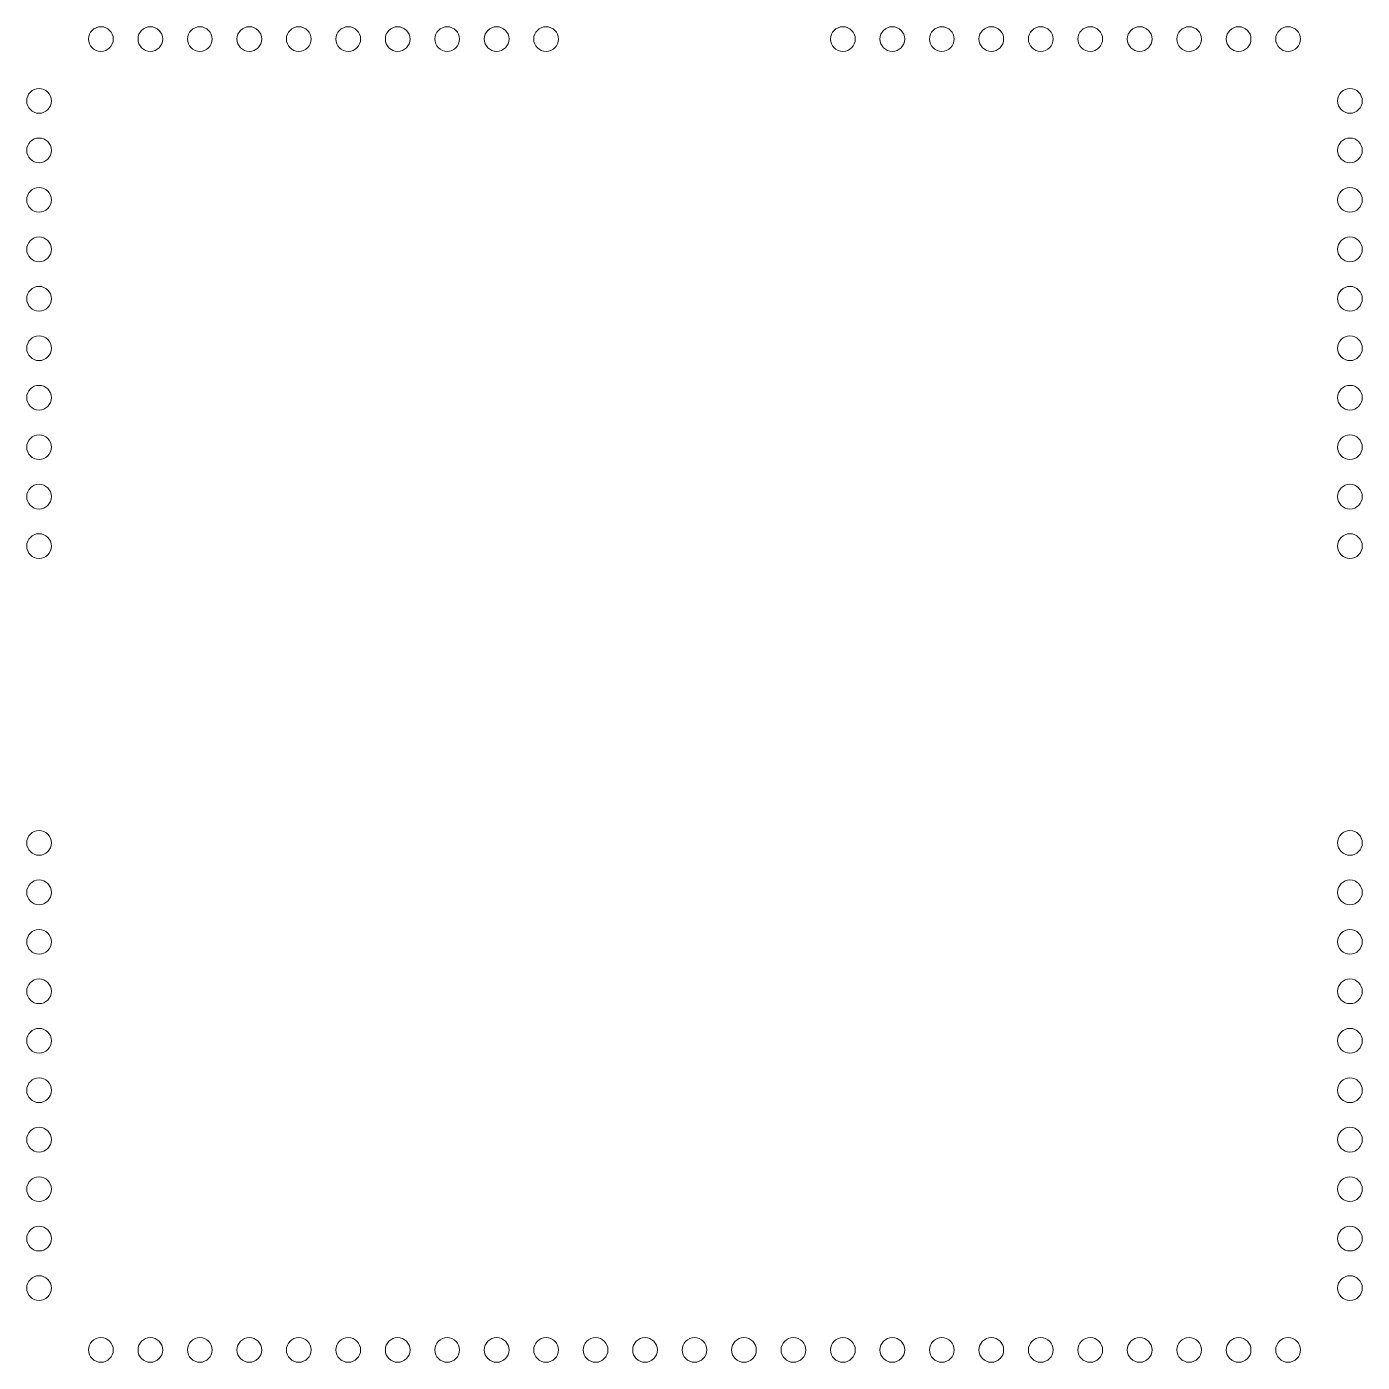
# Model space of a CAD drawing. Header units: millimetres. Extents: x -54 to 54, y -54 to 54.
import ezdxf

# ---------------------------------------------------------------- set-up
doc = ezdxf.new("R2010")
doc.units = ezdxf.units.MM
doc.layers.add('VectorLines_Light_0p003mm', color=6, linetype='CONTINUOUS', lineweight=0, true_color=0xff00ff)

msp = doc.modelspace()

# ---------------------------------------------------------------- linework, layer by layer
at = {"layer": 'VectorLines_Light_0p003mm'}
for centre in [(-48, 53), (-44, 53), (-40, 53), (-36, 53), (-32, 53), (-28, 53), (-24, 53), (-20, 53), (-16, 53), (-12, 53), (12, 53), (16, 53), (20, 53), (24, 53), (28, 53), (32, 53), (36, 53), (40, 53), (44, 53), (48, 53), (-53, 48), (53, 48), (-53, 44), (53, 44), (-53, 40), (53, 40), (-53, 36), (53, 36), (-53, 32), (53, 32), (-53, 28), (53, 28), (-53, 24), (53, 24), (-53, 20), (53, 20), (-53, 16), (53, 16), (-53, 12), (53, 12), (-53, -12), (53, -12), (-53, -16), (53, -16), (-53, -20), (53, -20), (-53, -24), (53, -24), (-53, -28), (53, -28), (-53, -32), (53, -32), (-53, -36), (53, -36), (-53, -40), (53, -40), (-53, -44), (53, -44), (-53, -48), (53, -48), (-48, -53), (-44, -53), (-40, -53), (-36, -53), (-32, -53), (-28, -53), (-24, -53), (-20, -53), (-16, -53), (-12, -53), (-8, -53), (-4, -53), (0, -53), (4, -53), (8, -53), (12, -53), (16, -53), (20, -53), (24, -53), (28, -53), (32, -53), (36, -53), (40, -53), (44, -53), (48, -53)]:
    msp.add_circle(centre, 1, dxfattribs=at)

doc.saveas('drawing.dxf')
